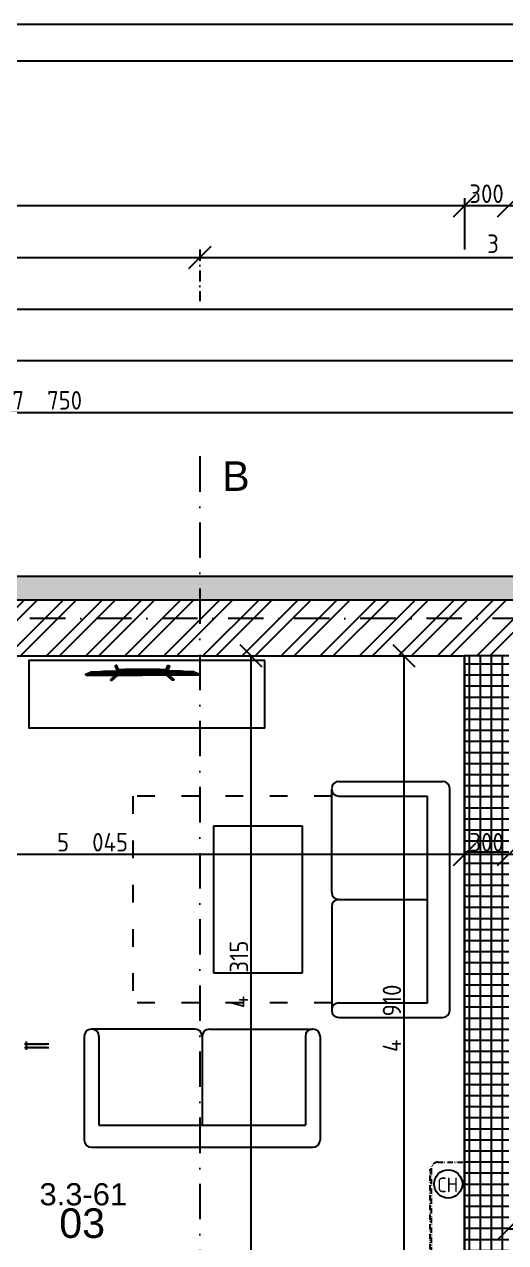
# Model space of a CAD drawing. Extents: x 4511820 to 5180432, y -1526536 to -944957.
# Drawn here: x 5099608 to 5102872, y -1114519 to -1106265 of the extents above; entities that cross this region are included whole.
import ezdxf

# ---------------------------------------------------------------- set-up
doc = ezdxf.new("R2010")
doc.units = 0
doc.header["$MEASUREMENT"] = 0
for name, pattern in [('ACAD_ISO03W100', [30, 12, -18]), ('ACAD_ISO12W100', [22, 12, -3, 0.5, -3, 0.5, -3]), ('BODKOCIARKOVANA_3', [5.6, 3, -1.3, 0, -1.3])]:
    doc.linetypes.add(name, pattern=pattern)
doc.layers.get('0').update_dxf_attribs({"linetype": 'CONTINUOUS'})
doc.layers.get('Defpoints').update_dxf_attribs({"color": 61, "linetype": 'CONTINUOUS'})
for name, color, linetype in [('KÓTY', 4, 'CONTINUOUS'), ('MÚRY', 1, 'CONTINUOUS'), ('osi', 253, 'CONTINUOUS'), ('Plochy', 41, 'CONTINUOUS'), ('POPIS', 7, 'CONTINUOUS'), ('TENKÁ', 7, 'CONTINUOUS'), ('ZARIADENIE', 47, 'CONTINUOUS'), ('ZZ-chladenie', 133, 'CONTINUOUS'), ('ŠRAFY', 82, 'CONTINUOUS')]:
    doc.layers.add(name, color=color, linetype=linetype)
doc.styles.add('ARIAL', font='arial.ttf')
doc.styles.add('styl1', font='arial.ttf')
doc.styles.add('STYLE1', font='isocp.shx')
doc.dimstyles.new('STANDARD-50', dxfattribs={"dimtxt": 125, "dimasz": 150, "dimexe": 10, "dimexo": 200, "dimgap": 20, "dimtad": 1, "dimdsep": 46, "dimlunit": 6, "dimtxsty": 'STYLE1', "dimblk1": 'OBLIQUE', "dimblk2": 'OBLIQUE', "dimsah": 1, "dimcen": 2.5, "dimse1": 1, "dimse2": 1, "dimadec": 0, "dimazin": 0, "dimtfac": 1, "dimtmove": 1, "dimatfit": 3, "dimldrblk": 'OBLIQUE', "dimfxl": 1, "dimtolj": 1, "dimtzin": 0, "dimarcsym": 0})

# ---------------------------------------------------------------- blocks, each defined once
blk = doc.blocks.new('_OBLIQUE')
at = {"color": 0, "linetype": 'ByBlock'}
blk.add_line((-0.5, -0.5), (0.5, 0.5), dxfattribs=at)
blk = doc.blocks.new('*D12456')
at = {"layer": 'Defpoints', "color": 0}
for p in [(5103637.5, -1108894.5), (5095887.5, -1110164.2), (5103637.5, -1110164.2)]:
    blk.add_point(p, dxfattribs=at)
at = {"layer": 'KÓTY', "color": 0, "lineweight": -2}
blk.add_line((5095887.5, -1108894.5), (5103637.5, -1108894.5), dxfattribs=at)
at = {"layer": 'KÓTY', "color": 0, "linetype": 'ByBlock', "lineweight": -2, "xscale": 150, "yscale": 150, "zscale": 150, "rotation": 180}
blk.add_blockref('_OBLIQUE', (5095887.5, -1108894.5), dxfattribs=at)
at = {"layer": 'KÓTY', "color": 0, "linetype": 'ByBlock', "lineweight": -2, "xscale": 150, "yscale": 150, "zscale": 150}
blk.add_blockref('_OBLIQUE', (5103637.5, -1108894.5), dxfattribs=at)
at = {"layer": 'KÓTY', "color": 0, "insert": (5099762.5, -1108812), "char_height": 125, "attachment_point": 5, "style": 'STYLE1'}
blk.add_mtext('\\A1;7ﾠ750', dxfattribs=at)
blk = doc.blocks.new('*D12458')
at = {"layer": 'Defpoints', "color": 0}
for p in [(5156282.5, -1108194.5), (5095887.5, -1110164.2), (5156282.5, -1110164.2)]:
    blk.add_point(p, dxfattribs=at)
at = {"layer": 'KÓTY', "color": 0, "lineweight": -2}
blk.add_line((5095887.5, -1108194.5), (5156282.5, -1108194.5), dxfattribs=at)
at = {"layer": 'KÓTY', "color": 0, "linetype": 'ByBlock', "lineweight": -2, "xscale": 150, "yscale": 150, "zscale": 150, "rotation": 180}
blk.add_blockref('_OBLIQUE', (5095887.5, -1108194.5), dxfattribs=at)
at = {"layer": 'KÓTY', "color": 0, "linetype": 'ByBlock', "lineweight": -2, "xscale": 150, "yscale": 150, "zscale": 150}
blk.add_blockref('_OBLIQUE', (5156282.5, -1108194.5), dxfattribs=at)
at = {"layer": 'KÓTY', "color": 0, "insert": (5126085, -1108112), "char_height": 125, "attachment_point": 5, "style": 'STYLE1'}
blk.add_mtext('\\A1;60ﾠ395', dxfattribs=at)
blk = doc.blocks.new('*D12459')
at = {"layer": 'Defpoints', "color": 0}
for p in [(5096057.5, -1107844.5), (5100797.5, -1107844.5), (5100797.5, -1107844.5)]:
    blk.add_point(p, dxfattribs=at)
at = {"layer": 'KÓTY', "color": 0, "lineweight": -2}
blk.add_line((5096057.5, -1107844.5), (5100797.5, -1107844.5), dxfattribs=at)
at = {"layer": 'KÓTY', "color": 0, "linetype": 'ByBlock', "lineweight": -2, "xscale": 150, "yscale": 150, "zscale": 150, "rotation": 180}
blk.add_blockref('_OBLIQUE', (5096057.5, -1107844.5), dxfattribs=at)
at = {"layer": 'KÓTY', "color": 0, "linetype": 'ByBlock', "lineweight": -2, "xscale": 150, "yscale": 150, "zscale": 150}
blk.add_blockref('_OBLIQUE', (5100797.5, -1107844.5), dxfattribs=at)
at = {"layer": 'KÓTY', "color": 0, "insert": (5098427.5, -1107762), "char_height": 125, "attachment_point": 5, "style": 'STYLE1'}
blk.add_mtext('\\A1;4ﾠ740', dxfattribs=at)
blk = doc.blocks.new('*D12460')
at = {"layer": 'Defpoints', "color": 0}
for p in [(5104747.5, -1107844.5), (5100797.5, -1110004.2), (5104747.5, -1110004.2)]:
    blk.add_point(p, dxfattribs=at)
at = {"layer": 'KÓTY', "color": 0, "lineweight": -2}
blk.add_line((5100797.5, -1107844.5), (5104747.5, -1107844.5), dxfattribs=at)
at = {"layer": 'KÓTY', "color": 0, "linetype": 'ByBlock', "lineweight": -2, "xscale": 150, "yscale": 150, "zscale": 150, "rotation": 180}
blk.add_blockref('_OBLIQUE', (5100797.5, -1107844.5), dxfattribs=at)
at = {"layer": 'KÓTY', "color": 0, "linetype": 'ByBlock', "lineweight": -2, "xscale": 150, "yscale": 150, "zscale": 150}
blk.add_blockref('_OBLIQUE', (5104747.5, -1107844.5), dxfattribs=at)
at = {"layer": 'KÓTY', "color": 0, "insert": (5102985, -1107751), "char_height": 125, "attachment_point": 5, "style": 'STYLE1'}
blk.add_mtext('\\A1;3ﾠ950', dxfattribs=at)
blk = doc.blocks.new('*D12509')
at = {"layer": 'Defpoints', "color": 0}
for p in [(5095887.5, -1108544.5), (5122762.5, -1110004.2), (5095887.5, -1110164.2)]:
    blk.add_point(p, dxfattribs=at)
at = {"layer": 'KÓTY', "color": 0, "lineweight": -2}
blk.add_line((5122762.5, -1108544.5), (5095887.5, -1108544.5), dxfattribs=at)
at = {"layer": 'KÓTY', "color": 0, "linetype": 'ByBlock', "lineweight": -2, "xscale": 150, "yscale": 150, "zscale": 150, "rotation": 180}
blk.add_blockref('_OBLIQUE', (5095887.5, -1108544.5), dxfattribs=at)
at = {"layer": 'KÓTY', "color": 0, "linetype": 'ByBlock', "lineweight": -2, "xscale": 150, "yscale": 150, "zscale": 150}
blk.add_blockref('_OBLIQUE', (5122762.5, -1108544.5), dxfattribs=at)
at = {"layer": 'KÓTY', "color": 0, "insert": (5109325, -1108462), "char_height": 125, "attachment_point": 5, "style": 'STYLE1'}
blk.add_mtext('\\A1;26ﾠ875', dxfattribs=at)
blk = doc.blocks.new('*D12622')
at = {"layer": 'Defpoints', "color": 0}
for p in [(5102892.5, -1107494.5), (5102892.5, -1110544.2), (5109232.5, -1110544.2)]:
    blk.add_point(p, dxfattribs=at)
at = {"layer": 'KÓTY', "color": 0, "lineweight": -2}
blk.add_line((5109232.5, -1107494.5), (5102892.5, -1107494.5), dxfattribs=at)
at = {"layer": 'KÓTY', "color": 0, "linetype": 'ByBlock', "lineweight": -2, "xscale": 150, "yscale": 150, "zscale": 150, "rotation": 180}
blk.add_blockref('_OBLIQUE', (5102892.5, -1107494.5), dxfattribs=at)
at = {"layer": 'KÓTY', "color": 0, "linetype": 'ByBlock', "lineweight": -2, "xscale": 150, "yscale": 150, "zscale": 150}
blk.add_blockref('_OBLIQUE', (5109232.5, -1107494.5), dxfattribs=at)
at = {"layer": 'KÓTY', "color": 0, "insert": (5106062.5, -1107412), "char_height": 125, "attachment_point": 5, "style": 'STYLE1'}
blk.add_mtext('\\A1;6ﾠ340', dxfattribs=at)
blk = doc.blocks.new('*D12623')
at = {"layer": 'Defpoints', "color": 0}
for p in [(5102592.5, -1107494.5), (5102592.5, -1110544.2), (5102892.5, -1110544.2)]:
    blk.add_point(p, dxfattribs=at)
at = {"layer": 'KÓTY', "color": 0, "lineweight": -2}
blk.add_line((5102892.5, -1107494.5), (5102592.5, -1107494.5), dxfattribs=at)
at = {"layer": 'KÓTY', "color": 0, "linetype": 'ByBlock', "lineweight": -2, "xscale": 150, "yscale": 150, "zscale": 150, "rotation": 180}
blk.add_blockref('_OBLIQUE', (5102592.5, -1107494.5), dxfattribs=at)
at = {"layer": 'KÓTY', "color": 0, "linetype": 'ByBlock', "lineweight": -2, "xscale": 150, "yscale": 150, "zscale": 150}
blk.add_blockref('_OBLIQUE', (5102892.5, -1107494.5), dxfattribs=at)
at = {"layer": 'KÓTY', "color": 0, "insert": (5102742.5, -1107412), "char_height": 125, "attachment_point": 5, "style": 'STYLE1'}
blk.add_mtext('\\A1;300', dxfattribs=at)
blk = doc.blocks.new('*D12624')
at = {"layer": 'Defpoints', "color": 0}
for p in [(5095887.5, -1107494.5), (5095887.5, -1110164.2), (5102592.5, -1110544.2)]:
    blk.add_point(p, dxfattribs=at)
at = {"layer": 'KÓTY', "color": 0, "lineweight": -2}
blk.add_line((5102592.5, -1107494.5), (5095887.5, -1107494.5), dxfattribs=at)
at = {"layer": 'KÓTY', "color": 0, "linetype": 'ByBlock', "lineweight": -2, "xscale": 150, "yscale": 150, "zscale": 150, "rotation": 180}
blk.add_blockref('_OBLIQUE', (5095887.5, -1107494.5), dxfattribs=at)
at = {"layer": 'KÓTY', "color": 0, "linetype": 'ByBlock', "lineweight": -2, "xscale": 150, "yscale": 150, "zscale": 150}
blk.add_blockref('_OBLIQUE', (5102592.5, -1107494.5), dxfattribs=at)
at = {"layer": 'KÓTY', "color": 0, "insert": (5099240, -1107412), "char_height": 125, "attachment_point": 5, "style": 'STYLE1'}
blk.add_mtext('\\A1;6ﾠ705', dxfattribs=at)
blk = doc.blocks.new('Tv06_top_cad-block.com')
at = {"color": 0}
for points in [[(-161.1, -3.4), (-173.3, 26.2, 0.359324), (-175.3, 27.3, 0.097501), (-182.8, 24.2, 0.350578), (-183.5, 22.1), (-171.1, -10.4)], [(161.1, -3.4), (173.3, 26.2, -0.359324), (175.3, 27.3, -0.097501), (182.8, 24.2, -0.350578), (183.5, 22.1), (171.1, -10.4)], [(-381.9, -38.8, -0.13121), (-383.2, -32.7, -0.169032), (-383, -32.3), (-381.8, -31.1, -0.205713), (-381.3, -30.9), (-378.5, -30.9, 0.118206), (-376.2, -30.4), (-351.4, -18.4, -0.105648), (-345.8, -17), (0, -17)], [(-339.3, -21.2), (-339.3, -21.2, 0.099639), (-344.3, -22.2), (-349.2, -24.6, 0.215889), (-350.7, -26.3, 0.476075), (-349.4, -28, 0.244765)], [(-295.5, -17), (-282, -15, -0.02037), (-255.8, -12, -0.012056), (-227.2, -10.7), (-169.3, -10.7)], [(-182.5, -38.8), (-214.4, -69.1, 0.250582), (-215, -71, 0.266718), (-214.3, -71.9, 0.084688)], [(-214.3, -71.9), (-207.3, -73.1, 0.211205), (-203.3, -72.1), (-165.2, -38.8)], [(-181.8, -17), (-178.5, -14, -0.213415), (-177.3, -13.6), (0, -13.6)], [(-172.1, -13.6, -0.072098), (-159.2, -3, -0.121861), (-158.4, -2.8)], [(-170.1, -10.6, -0.053076), (-160.2, -2.9), (-158.4, -2.8)], [(-147.6, -13.6), (-147.6, -7.5, -0.414214), (-147.4, -7.3), (-146.5, -7.3, -0.414214), (-146.3, -7.5), (-146.3, -13.6)], [(-146.8, -28, 0.414214), (-145, -26.2), (-145, -23, 0.414214), (-146.8, -21.2)], [(-143.9, -13.6), (-143.9, -7.5, -0.414214), (-143.7, -7.3), (-142.7, -7.3, -0.414214), (-142.6, -7.5), (-142.6, -13.6)], [(-140.2, -13.6), (-140.2, -7.5, -0.414214), (-140, -7.3), (-139, -7.3, -0.414214), (-138.8, -7.5), (-138.8, -13.6)], [(-136.4, -13.6), (-136.4, -7.5, -0.414214), (-136.3, -7.3), (-135.3, -7.3, -0.414214), (-135.1, -7.5), (-135.1, -13.6)], [(-132.7, -13.6), (-132.7, -7.5, -0.414214), (-132.5, -7.3), (-131.6, -7.3, -0.414214), (-131.4, -7.5), (-131.4, -13.6)], [(-128.8, -28, -0.414214), (-130.6, -26.2), (-130.6, -23, -0.414214), (-128.8, -21.2)], [(-129, -13.6), (-129, -7.5, -0.414214), (-128.8, -7.3), (-127.9, -7.3, -0.414214), (-127.7, -7.5), (-127.7, -13.6)], [(-125.3, -13.6), (-125.3, -7.5, -0.414214), (-125.1, -7.3), (-124.1, -7.3, -0.414214), (-124, -7.5), (-124, -13.6)], [(-121.6, -13.6), (-121.6, -7.5, -0.414214), (-121.4, -7.3), (-120.4, -7.3, -0.414214), (-120.2, -7.5), (-120.2, -13.6)], [(-117.8, -13.6), (-117.8, -7.5, -0.414214), (-117.7, -7.3), (-116.7, -7.3, -0.414214), (-116.5, -7.5), (-116.5, -13.6)], [(-114.1, -13.6), (-114.1, -7.5, -0.414214), (-113.9, -7.3), (-113, -7.3, -0.414214), (-112.8, -7.5), (-112.8, -13.6)], [(-110.4, -13.6), (-110.4, -7.5, -0.414214), (-110.2, -7.3), (-109.3, -7.3, -0.414214), (-109.1, -7.5), (-109.1, -13.6)], [(-106.7, -13.6), (-106.7, -7.5, -0.414214), (-106.5, -7.3), (-105.5, -7.3, -0.414214), (-105.4, -7.5), (-105.4, -13.6)], [(-103, -13.6), (-103, -7.5, -0.414214), (-102.8, -7.3), (-101.8, -7.3, -0.414214), (-101.6, -7.5), (-101.6, -13.6)], [(-99.2, -13.6), (-99.2, -7.5, -0.414214), (-99.1, -7.3), (-98.1, -7.3, -0.414214), (-97.9, -7.5), (-97.9, -13.6)], [(-95.5, -13.6), (-95.5, -7.5, -0.414214), (-95.3, -7.3), (-94.4, -7.3, -0.414214), (-94.2, -7.5), (-94.2, -13.6)], [(-91.8, -13.6), (-91.8, -7.5, -0.414214), (-91.6, -7.3), (-90.7, -7.3, -0.414214), (-90.5, -7.5), (-90.5, -13.6)], [(-88.1, -13.6), (-88.1, -7.5, -0.414214), (-87.9, -7.3), (-86.9, -7.3, -0.414214), (-86.8, -7.5), (-86.8, -13.6)], [(-84.4, -13.6), (-84.4, -7.5, -0.414214), (-84.2, -7.3), (-83.2, -7.3, -0.414214), (-83, -7.5), (-83, -13.6)], [(-80.6, -13.6), (-80.6, -7.5, -0.414214), (-80.5, -7.3), (-79.5, -7.3, -0.414214), (-79.3, -7.5), (-79.3, -13.6)], [(-76.9, -13.6), (-76.9, -7.5, -0.414214), (-76.7, -7.3), (-75.8, -7.3, -0.414214), (-75.6, -7.5), (-75.6, -13.6)], [(-73.2, -13.6), (-73.2, -7.5, -0.414214), (-73, -7.3), (-72.1, -7.3, -0.414214), (-71.9, -7.5), (-71.9, -13.6)], [(-69.5, -13.6), (-69.5, -7.5, -0.414214), (-69.3, -7.3), (-68.3, -7.3, -0.414214), (-68.2, -7.5), (-68.2, -13.6)], [(-65.8, -13.6), (-65.8, -7.5, -0.414214), (-65.6, -7.3), (-64.6, -7.3, -0.414214), (-64.4, -7.5), (-64.4, -13.6)], [(-62, -13.6), (-62, -7.5, -0.414214), (-61.9, -7.3), (-60.9, -7.3, -0.414214), (-60.7, -7.5), (-60.7, -13.6)], [(-58.3, -13.6), (-58.3, -7.5, -0.414214), (-58.1, -7.3), (-57.2, -7.3, -0.414214), (-57, -7.5), (-57, -13.6)], [(-54.6, -13.6), (-54.6, -7.5, -0.414214), (-54.4, -7.3), (-53.5, -7.3, -0.414214), (-53.3, -7.5), (-53.3, -13.6)], [(-50.9, -13.6), (-50.9, -7.5, -0.414214), (-50.7, -7.3), (-49.7, -7.3, -0.414214), (-49.6, -7.5), (-49.6, -13.6)], [(-47.2, -13.6), (-47.2, -7.5, -0.414214), (-47, -7.3), (-46, -7.3, -0.414214), (-45.8, -7.5), (-45.8, -13.6)], [(-43.4, -13.6), (-43.4, -7.5, -0.414214), (-43.3, -7.3), (-42.3, -7.3, -0.414214), (-42.1, -7.5), (-42.1, -13.6)], [(-39.7, -13.6), (-39.7, -7.5, -0.414214), (-39.5, -7.3), (-38.6, -7.3, -0.414214), (-38.4, -7.5), (-38.4, -13.6)], [(-36, -13.6), (-36, -7.5, -0.414214), (-35.8, -7.3), (-34.9, -7.3, -0.414214), (-34.7, -7.5), (-34.7, -13.6)], [(-32.3, -13.6), (-32.3, -7.5, -0.414214), (-32.1, -7.3), (-31.1, -7.3, -0.414214), (-31, -7.5), (-31, -13.6)], [(-28.6, -13.6), (-28.6, -7.5, -0.414214), (-28.4, -7.3), (-27.4, -7.3, -0.414214), (-27.2, -7.5), (-27.2, -13.6)], [(-24.8, -13.6), (-24.8, -7.5, -0.414214), (-24.7, -7.3), (-23.7, -7.3, -0.414214), (-23.5, -7.5), (-23.5, -13.6)], [(-21.1, -13.6), (-21.1, -7.5, -0.414214), (-20.9, -7.3), (-20, -7.3, -0.414214), (-19.8, -7.5), (-19.8, -13.6)], [(-17.4, -13.6), (-17.4, -7.5, -0.414214), (-17.2, -7.3), (-16.3, -7.3, -0.414214), (-16.1, -7.5), (-16.1, -13.6)], [(-13.7, -13.6), (-13.7, -7.5, -0.414214), (-13.5, -7.3), (-12.5, -7.3, -0.414214), (-12.4, -7.5), (-12.4, -13.6)], [(-10, -13.6), (-10, -7.5, -0.414214), (-9.8, -7.3), (-8.8, -7.3, -0.414214), (-8.6, -7.5), (-8.6, -13.6)], [(-10, -28, 0.414214), (-8.2, -26.2), (-8.2, -23, 0.414214), (-10, -21.2)], [(-6.2, -13.6), (-6.2, -7.5, -0.414214), (-6.1, -7.3), (-5.1, -7.3, -0.414214), (-4.9, -7.5), (-4.9, -13.6)], [(-2.5, -13.6), (-2.5, -7.5, -0.414214), (-2.3, -7.3), (-1.4, -7.3, -0.414214), (-1.2, -7.5), (-1.2, -13.6)], [(181.8, -17), (178.5, -14, 0.213415), (177.3, -13.6), (0, -13.6)], [(381.9, -38.8, 0.13121), (383.2, -32.7, 0.169032), (383, -32.3), (381.8, -31.1, 0.205713), (381.3, -30.9), (378.5, -30.9, -0.118206), (376.2, -30.4), (351.4, -18.4, 0.105648), (345.8, -17), (0, -17)], [(2.5, -13.6), (2.5, -7.5, 0.414214), (2.3, -7.3), (1.4, -7.3, 0.414214), (1.2, -7.5), (1.2, -13.6)], [(6.2, -13.6), (6.2, -7.5, 0.414214), (6.1, -7.3), (5.1, -7.3, 0.414214), (4.9, -7.5), (4.9, -13.6)], [(10, -28, -0.414214), (8.2, -26.2), (8.2, -23, -0.414214), (10, -21.2)], [(10, -13.6), (10, -7.5, 0.414214), (9.8, -7.3), (8.8, -7.3, 0.414214), (8.6, -7.5), (8.6, -13.6)], [(13.7, -13.6), (13.7, -7.5, 0.414214), (13.5, -7.3), (12.5, -7.3, 0.414214), (12.4, -7.5), (12.4, -13.6)], [(17.4, -13.6), (17.4, -7.5, 0.414214), (17.2, -7.3), (16.3, -7.3, 0.414214), (16.1, -7.5), (16.1, -13.6)], [(21.1, -13.6), (21.1, -7.5, 0.414214), (20.9, -7.3), (20, -7.3, 0.414214), (19.8, -7.5), (19.8, -13.6)], [(24.8, -13.6), (24.8, -7.5, 0.414214), (24.7, -7.3), (23.7, -7.3, 0.414214), (23.5, -7.5), (23.5, -13.6)], [(28.6, -13.6), (28.6, -7.5, 0.414214), (28.4, -7.3), (27.4, -7.3, 0.414214), (27.2, -7.5), (27.2, -13.6)], [(32.3, -13.6), (32.3, -7.5, 0.414214), (32.1, -7.3), (31.1, -7.3, 0.414214), (31, -7.5), (31, -13.6)], [(36, -13.6), (36, -7.5, 0.414214), (35.8, -7.3), (34.9, -7.3, 0.414214), (34.7, -7.5), (34.7, -13.6)], [(39.7, -13.6), (39.7, -7.5, 0.414214), (39.5, -7.3), (38.6, -7.3, 0.414214), (38.4, -7.5), (38.4, -13.6)], [(43.4, -13.6), (43.4, -7.5, 0.414214), (43.3, -7.3), (42.3, -7.3, 0.414214), (42.1, -7.5), (42.1, -13.6)], [(47.2, -13.6), (47.2, -7.5, 0.414214), (47, -7.3), (46, -7.3, 0.414214), (45.8, -7.5), (45.8, -13.6)], [(50.9, -13.6), (50.9, -7.5, 0.414214), (50.7, -7.3), (49.7, -7.3, 0.414214), (49.6, -7.5), (49.6, -13.6)], [(54.6, -13.6), (54.6, -7.5, 0.414214), (54.4, -7.3), (53.5, -7.3, 0.414214), (53.3, -7.5), (53.3, -13.6)], [(58.3, -13.6), (58.3, -7.5, 0.414214), (58.1, -7.3), (57.2, -7.3, 0.414214), (57, -7.5), (57, -13.6)], [(62, -13.6), (62, -7.5, 0.414214), (61.9, -7.3), (60.9, -7.3, 0.414214), (60.7, -7.5), (60.7, -13.6)], [(65.8, -13.6), (65.8, -7.5, 0.414214), (65.6, -7.3), (64.6, -7.3, 0.414214), (64.4, -7.5), (64.4, -13.6)], [(69.5, -13.6), (69.5, -7.5, 0.414214), (69.3, -7.3), (68.3, -7.3, 0.414214), (68.2, -7.5), (68.2, -13.6)], [(73.2, -13.6), (73.2, -7.5, 0.414214), (73, -7.3), (72.1, -7.3, 0.414214), (71.9, -7.5), (71.9, -13.6)], [(76.9, -13.6), (76.9, -7.5, 0.414214), (76.7, -7.3), (75.8, -7.3, 0.414214), (75.6, -7.5), (75.6, -13.6)], [(80.6, -13.6), (80.6, -7.5, 0.414214), (80.5, -7.3), (79.5, -7.3, 0.414214), (79.3, -7.5), (79.3, -13.6)], [(84.4, -13.6), (84.4, -7.5, 0.414214), (84.2, -7.3), (83.2, -7.3, 0.414214), (83, -7.5), (83, -13.6)], [(88.1, -13.6), (88.1, -7.5, 0.414214), (87.9, -7.3), (86.9, -7.3, 0.414214), (86.8, -7.5), (86.8, -13.6)], [(91.8, -13.6), (91.8, -7.5, 0.414214), (91.6, -7.3), (90.7, -7.3, 0.414214), (90.5, -7.5), (90.5, -13.6)], [(95.5, -13.6), (95.5, -7.5, 0.414214), (95.3, -7.3), (94.4, -7.3, 0.414214), (94.2, -7.5), (94.2, -13.6)], [(99.2, -13.6), (99.2, -7.5, 0.414214), (99.1, -7.3), (98.1, -7.3, 0.414214), (97.9, -7.5), (97.9, -13.6)], [(103, -13.6), (103, -7.5, 0.414214), (102.8, -7.3), (101.8, -7.3, 0.414214), (101.6, -7.5), (101.6, -13.6)], [(106.7, -13.6), (106.7, -7.5, 0.414214), (106.5, -7.3), (105.5, -7.3, 0.414214), (105.4, -7.5), (105.4, -13.6)], [(110.4, -13.6), (110.4, -7.5, 0.414214), (110.2, -7.3), (109.3, -7.3, 0.414214), (109.1, -7.5), (109.1, -13.6)], [(114.1, -13.6), (114.1, -7.5, 0.414214), (113.9, -7.3), (113, -7.3, 0.414214), (112.8, -7.5), (112.8, -13.6)], [(117.8, -13.6), (117.8, -7.5, 0.414214), (117.7, -7.3), (116.7, -7.3, 0.414214), (116.5, -7.5), (116.5, -13.6)], [(121.6, -13.6), (121.6, -7.5, 0.414214), (121.4, -7.3), (120.4, -7.3, 0.414214), (120.2, -7.5), (120.2, -13.6)], [(125.3, -13.6), (125.3, -7.5, 0.414214), (125.1, -7.3), (124.1, -7.3, 0.414214), (124, -7.5), (124, -13.6)], [(129, -13.6), (129, -7.5, 0.414214), (128.8, -7.3), (127.9, -7.3, 0.414214), (127.7, -7.5), (127.7, -13.6)], [(128.8, -28, 0.414214), (130.6, -26.2), (130.6, -23, 0.414214), (128.8, -21.2)], [(132.7, -13.6), (132.7, -7.5, 0.414214), (132.5, -7.3), (131.6, -7.3, 0.414214), (131.4, -7.5), (131.4, -13.6)], [(136.4, -13.6), (136.4, -7.5, 0.414214), (136.3, -7.3), (135.3, -7.3, 0.414214), (135.1, -7.5), (135.1, -13.6)], [(140.2, -13.6), (140.2, -7.5, 0.414214), (140, -7.3), (139, -7.3, 0.414214), (138.8, -7.5), (138.8, -13.6)], [(143.9, -13.6), (143.9, -7.5, 0.414214), (143.7, -7.3), (142.7, -7.3, 0.414214), (142.6, -7.5), (142.6, -13.6)], [(146.8, -28, -0.414214), (145, -26.2), (145, -23, -0.414214), (146.8, -21.2)], [(147.6, -13.6), (147.6, -7.5, 0.414214), (147.4, -7.3), (146.5, -7.3, 0.414214), (146.3, -7.5), (146.3, -13.6)], [(172.1, -13.6, 0.072098), (159.2, -3, 0.121861), (158.4, -2.8)], [(170.1, -10.6, 0.053076), (160.2, -2.9), (158.4, -2.8)], [(214.3, -71.9), (207.3, -73.1, -0.211205), (203.3, -72.1), (165.2, -38.8)], [(295.5, -17), (282, -15, 0.02037), (255.8, -12, 0.012056), (227.2, -10.7), (169.3, -10.7)], [(182.5, -38.8), (214.4, -69.1, -0.250582), (215, -71, -0.266718), (214.3, -71.9, -0.084688)], [(339.3, -21.2), (339.3, -21.2, -0.099639), (344.3, -22.2), (349.2, -24.6, -0.215889), (350.7, -26.3, -0.476075), (349.4, -28, -0.244765)]]:
    blk.add_lwpolyline(points, format="xyb", dxfattribs=at)
for points in [[(-381.9, -38.8), (0, -38.8)], [(-378.5, -30.9), (0, -30.9)], [(-349.4, -28), (-146.8, -28)], [(-339.3, -21.2), (-146.8, -21.2)], [(-158.6, -6.5), (0, -6.5)], [(-128.8, -21.2), (-10, -21.2)], [(-128.8, -28), (-10, -28)], [(158.6, -6.5), (0, -6.5)], [(378.5, -30.9), (0, -30.9)], [(381.9, -38.8), (0, -38.8)], [(128.8, -21.2), (10, -21.2)], [(128.8, -28), (10, -28)], [(339.3, -21.2), (146.8, -21.2)], [(349.4, -28), (146.8, -28)]]:
    blk.add_lwpolyline(points, dxfattribs=at)
for centre, radius, start, end in [((0, -4564), 4564, 90, 91.98925), ((0, -4564), 4564, 88.01075, 90), ((-170.5, -10.1), 0.6, 200.97838, 314.02949), ((170.5, -10.1), 0.6, 225.97051, 339.02162)]:
    blk.add_arc(centre, radius, start, end, dxfattribs=at)
blk = doc.blocks.new('TV')
at = {"layer": 'ZARIADENIE', "color": 8}
blk.add_blockref('Tv06_top_cad-block.com', (4448198.7, -1316337.8), dxfattribs=at)
blk = doc.blocks.new('konf stol')
at = {"layer": 'ZARIADENIE', "color": 45, "ltscale": 0.25}
for p, q in [((4451679, -1342280.2), (4451679, -1341280.2)), ((4451679, -1341280.2), (4452279, -1341280.2)), ((4452279, -1341280.2), (4452279, -1342280.2)), ((4452279, -1342280.2), (4451679, -1342280.2))]:
    blk.add_line(p, q, dxfattribs=at)
blk = doc.blocks.new('*D17518')
at = {"layer": 'Defpoints', "color": 0}
for p in [(5102892.5, -1111889), (5102892.5, -1111969.7), (5103992.5, -1111969.7)]:
    blk.add_point(p, dxfattribs=at)
at = {"layer": 'KÓTY', "color": 0, "lineweight": -2}
blk.add_line((5103992.5, -1111889), (5102892.5, -1111889), dxfattribs=at)
at = {"layer": 'KÓTY', "color": 0, "linetype": 'ByBlock', "lineweight": -2, "xscale": 150, "yscale": 150, "zscale": 150, "rotation": 180}
blk.add_blockref('_OBLIQUE', (5102892.5, -1111889), dxfattribs=at)
at = {"layer": 'KÓTY', "color": 0, "linetype": 'ByBlock', "lineweight": -2, "xscale": 150, "yscale": 150, "zscale": 150}
blk.add_blockref('_OBLIQUE', (5103992.5, -1111889), dxfattribs=at)
at = {"layer": 'KÓTY', "color": 0, "insert": (5103442.5, -1111806.5), "char_height": 125, "attachment_point": 5, "style": 'STYLE1'}
blk.add_mtext('\\A1;1ﾠ100', dxfattribs=at)
blk = doc.blocks.new('*D17519')
at = {"layer": 'Defpoints', "color": 0}
for p in [(5102592.5, -1111889), (5102592.5, -1111969.7), (5102892.5, -1111969.7)]:
    blk.add_point(p, dxfattribs=at)
at = {"layer": 'KÓTY', "color": 0, "lineweight": -2}
blk.add_line((5102892.5, -1111889), (5102592.5, -1111889), dxfattribs=at)
at = {"layer": 'KÓTY', "color": 0, "linetype": 'ByBlock', "lineweight": -2, "xscale": 150, "yscale": 150, "zscale": 150, "rotation": 180}
blk.add_blockref('_OBLIQUE', (5102592.5, -1111889), dxfattribs=at)
at = {"layer": 'KÓTY', "color": 0, "linetype": 'ByBlock', "lineweight": -2, "xscale": 150, "yscale": 150, "zscale": 150}
blk.add_blockref('_OBLIQUE', (5102892.5, -1111889), dxfattribs=at)
at = {"layer": 'KÓTY', "color": 0, "insert": (5102742.5, -1111806.5), "char_height": 125, "attachment_point": 5, "style": 'STYLE1'}
blk.add_mtext('\\A1;300', dxfattribs=at)
blk = doc.blocks.new('*D17520')
at = {"layer": 'Defpoints', "color": 0}
for p in [(5097547.5, -1111889), (5097547.5, -1111969.7), (5102592.5, -1111969.7)]:
    blk.add_point(p, dxfattribs=at)
at = {"layer": 'KÓTY', "color": 0, "lineweight": -2}
blk.add_line((5102592.5, -1111889), (5097547.5, -1111889), dxfattribs=at)
at = {"layer": 'KÓTY', "color": 0, "linetype": 'ByBlock', "lineweight": -2, "xscale": 150, "yscale": 150, "zscale": 150, "rotation": 180}
blk.add_blockref('_OBLIQUE', (5097547.5, -1111889), dxfattribs=at)
at = {"layer": 'KÓTY', "color": 0, "linetype": 'ByBlock', "lineweight": -2, "xscale": 150, "yscale": 150, "zscale": 150}
blk.add_blockref('_OBLIQUE', (5102592.5, -1111889), dxfattribs=at)
at = {"layer": 'KÓTY', "color": 0, "insert": (5100070, -1111806.5), "char_height": 125, "attachment_point": 5, "style": 'STYLE1'}
blk.add_mtext('\\A1;5ﾠ045', dxfattribs=at)
blk = doc.blocks.new('*D17642')
at = {"layer": 'Defpoints', "color": 0}
for p in [(5101145.5, -1110544.2), (5101392.5, -1110544.2), (5101392.5, -1114859.2)]:
    blk.add_point(p, dxfattribs=at)
at = {"layer": 'KÓTY', "color": 0, "lineweight": -2}
blk.add_line((5101145.5, -1114859.2), (5101145.5, -1110544.2), dxfattribs=at)
at = {"layer": 'KÓTY', "color": 0, "linetype": 'ByBlock', "lineweight": -2, "xscale": 150, "yscale": 150, "zscale": 150}
for p, rotation in [((5101145.5, -1110544.2), 90), ((5101145.5, -1114859.2), 270)]:
    blk.add_blockref('_OBLIQUE', p, dxfattribs=dict(at, rotation=rotation))
at = {"layer": 'KÓTY', "color": 0, "insert": (5101063, -1112701.7), "char_height": 125, "attachment_point": 5, "rotation": 90, "style": 'STYLE1'}
blk.add_mtext('\\A1;4ﾠ315', dxfattribs=at)
blk = doc.blocks.new('*D17682')
at = {"layer": 'Defpoints', "color": 0}
for p in [(5102183, -1110544.2), (5102592.5, -1110544.2), (5102592.5, -1115454.2)]:
    blk.add_point(p, dxfattribs=at)
at = {"layer": 'KÓTY', "color": 0, "lineweight": -2}
blk.add_line((5102183, -1115454.2), (5102183, -1110544.2), dxfattribs=at)
at = {"layer": 'KÓTY', "color": 0, "linetype": 'ByBlock', "lineweight": -2, "xscale": 150, "yscale": 150, "zscale": 150}
for p, rotation in [((5102183, -1110544.2), 90), ((5102183, -1115454.2), 270)]:
    blk.add_blockref('_OBLIQUE', p, dxfattribs=dict(at, rotation=rotation))
at = {"layer": 'KÓTY', "color": 0, "insert": (5102100.5, -1112999.2), "char_height": 125, "attachment_point": 5, "rotation": 90, "style": 'STYLE1'}
blk.add_mtext('\\A1;4ﾠ910', dxfattribs=at)
blk = doc.blocks.new('*D17715')
at = {"layer": 'Defpoints', "color": 0}
for p in [(5109232.5, -1114425), (5102892.5, -1115087.7), (5109232.5, -1115087.7)]:
    blk.add_point(p, dxfattribs=at)
at = {"layer": 'KÓTY', "color": 0, "lineweight": -2}
blk.add_line((5102892.5, -1114425), (5109232.5, -1114425), dxfattribs=at)
at = {"layer": 'KÓTY', "color": 0, "linetype": 'ByBlock', "lineweight": -2, "xscale": 150, "yscale": 150, "zscale": 150, "rotation": 180}
blk.add_blockref('_OBLIQUE', (5102892.5, -1114425), dxfattribs=at)
at = {"layer": 'KÓTY', "color": 0, "linetype": 'ByBlock', "lineweight": -2, "xscale": 150, "yscale": 150, "zscale": 150}
blk.add_blockref('_OBLIQUE', (5109232.5, -1114425), dxfattribs=at)
at = {"layer": 'KÓTY', "color": 0, "insert": (5106062.5, -1114342.5), "char_height": 125, "attachment_point": 5, "style": 'STYLE1'}
blk.add_mtext('\\A1;6ﾠ340', dxfattribs=at)
blk = doc.blocks.new('chlad2')
at = {"layer": 'ZZ-chladenie', "linetype": 'ACAD_ISO12W100', "ltscale": 3}
for p, q in [((5102412.5, -1105747.3), (5102592.5, -1105747.3)), ((5102412.5, -1106448.4), (5102592.5, -1106448.4))]:
    blk.add_line(p, q, dxfattribs=at)
blk.add_lwpolyline([(5102367.5, -1106402), (5102360.8, -1106402), (5102360.8, -1105794.8), (5102367.5, -1105794.8)], close=True, dxfattribs=at)
for centre, start, end in [((5102412.5, -1105792.3), 90, 180), ((5102412.5, -1106403.4), 180, 270)]:
    blk.add_arc(centre, 45, start, end, dxfattribs=at)

msp = doc.modelspace()

# ---------------------------------------------------------------- hatches: boundary and pattern name
at = {"layer": 'TENKÁ'}
h = msp.add_hatch(color=256, dxfattribs=at)
h.dxf.hatch_style = 1
h.paths.add_polyline_path([(5099761.258, -1113197.468), (5099620.133, -1113197.468), (5099620.133, -1113171.593), (5099761.258, -1113171.593)])
at = {"layer": 'ŠRAFY'}
h = msp.add_hatch(dxfattribs=at)
h.set_pattern_fill('HEX', color=256, scale=200)
h.paths.add_polyline_path([(5103523.5, -1110004.191), (5095772.5, -1110004.191), (5095772.5, -1110374.191), (5095772.5, -1110424.191), (5095772.5, -1110624.191), (5097172.5, -1110624.191), (5097172.5, -1111854.191), (5097372.5, -1111854.191), (5097372.5, -1110544.191), (5097387.5, -1110544.191), (5097387.5, -1110464.191), (5095887.5, -1110464.191), (5095887.5, -1110164.191), (5097387.5, -1110164.191), (5103637.5, -1110164.191), (5103637.5, -1110004.191)])
h.paths.add_polyline_path([(5096978.701, -1111614.5), (5097266.299, -1111614.5), (5097266.299, -1111864.5), (5096978.701, -1111864.5)], flags=9)
h = msp.add_hatch(dxfattribs=at)
h.set_pattern_fill('ANSI32', color=256, scale=500)
h.set_pattern_definition([(45, (584112, 91563.12), (-132.5825215, 132.5825215), []), (45, (584200.39, 91563.12), (-132.5825215, 132.5825215), [])])
h.paths.add_polyline_path([(5097387.5, -1110164.191), (5097387.5, -1110464.191), (5097387.5, -1110544.191), (5097547.5, -1110544.191), (5102592.5, -1110544.191), (5102892.5, -1110544.191), (5103012.5, -1110544.191), (5103012.5, -1110164.191)])
at = {"layer": 'ŠRAFY', "ltscale": 0.25}
h = msp.add_hatch(dxfattribs=at)
h.set_pattern_fill('ANSI37', color=256, scale=600, angle=45)
h.set_pattern_definition([(90, (-3307273.674, 668852.734), (-75, 1e-14), []), (180, (-3307273.674, 668852.734), (-1e-14, -75), [])])
h.paths.add_polyline_path([(5102892.5, -1113604.191), (5102892.5, -1113324.191), (5102892.5, -1113044.191), (5102892.5, -1112764.191), (5102892.5, -1112484.191), (5102892.5, -1112204.191), (5102892.5, -1111924.191), (5102892.5, -1111644.191), (5102892.5, -1110544.191), (5102592.5, -1110544.191), (5102592.5, -1115454.191), (5102892.5, -1115454.191), (5103092.5, -1115454.191), (5103092.5, -1115269.191), (5103092.5, -1115154.191), (5102892.5, -1115154.191)])

# ---------------------------------------------------------------- linework, layer by layer
at = {"layer": 'KÓTY', "ltscale": 25}
msp.add_line((5102592.5, -1107441.097), (5102592.5, -1107791.097), dxfattribs=at)
at = {"layer": 'KÓTY', "linetype": 'BODKOCIARKOVANA_3', "ltscale": 25}
msp.add_line((5100797.5, -1107791.097), (5100797.5, -1108141.097), dxfattribs=at)
at = {"layer": 'MÚRY'}
for p, q in [((5095772.5, -1110004.191), (5103637.5, -1110004.191)), ((5097547.5, -1110544.191), (5102592.5, -1110544.191)), ((5102592.5, -1115454.191), (5102592.5, -1110544.191))]:
    msp.add_line(p, q, dxfattribs=at)
at = {"layer": 'osi', "linetype": 'BODKOCIARKOVANA_3', "ltscale": 80}
for p, q in [((5100797.5, -1109191.097), (5100797.5, -1141119)), ((5157242.5, -1110289.191), (5093572.5, -1110289.191))]:
    msp.add_line(p, q, dxfattribs=at)
at = {"layer": 'Plochy'}
msp.add_lwpolyline([(5097547.5, -1116824.191), (5097547.5, -1110544.191), (5102592.5, -1110544.191), (5102592.5, -1116824.191), (5101392.5, -1116824.191), (5101392.5, -1114859.191), (5100627.5, -1114859.191), (5100627.5, -1114974.191), (5101277.5, -1114974.191), (5101277.5, -1116224.191), (5100627.5, -1116224.191), (5100627.5, -1116824.191)], close=True, dxfattribs=at)
at = {"layer": 'TENKÁ', "color": 7}
for p, q in [((5180432, -1106264.537), (5091141, -1106264.537)), ((5180182, -1106514.537), (5091391, -1106514.537))]:
    msp.add_line(p, q, dxfattribs=at)
at = {"layer": 'TENKÁ'}
for p, q in [((5095887.5, -1110164.191), (5103637.5, -1110164.191)), ((5102892.5, -1110544.191), (5102592.5, -1110544.191)), ((5099607.633, -1113171.593), (5099773.758, -1113171.593)), ((5099607.633, -1113197.468), (5099773.758, -1113197.468)), ((5099620.133, -1113155.343), (5099620.133, -1113212.343))]:
    msp.add_line(p, q, dxfattribs=at)
at = {"layer": 'ZARIADENIE', "color": 30, "ltscale": 0.25}
for p, q in [((5101741.064, -1111394.191), (5102443.936, -1111394.191)), ((5101692.5, -1112145.627), (5101692.5, -1111445.627)), ((5101741.064, -1111494.191), (5102342.5, -1111494.191)), ((5102342.5, -1112894.191), (5102342.5, -1111494.191)), ((5102492.5, -1112945.627), (5102492.5, -1111442.756)), ((5101741.064, -1112194.191), (5102342.5, -1112194.191)), ((5101692.5, -1112242.756), (5101692.5, -1112945.627)), ((5101741.064, -1112894.191), (5102342.5, -1112894.191)), ((5101741.064, -1112994.191), (5102443.936, -1112994.191)), ((5100013.67, -1113121.586), (5100013.67, -1113824.457)), ((5100765.106, -1113073.021), (5100062.234, -1113073.021)), ((5100113.67, -1113121.586), (5100113.67, -1113723.021)), ((5100813.67, -1113121.586), (5100813.67, -1113723.021)), ((5100862.234, -1113073.021), (5101562.234, -1113073.021)), ((5101513.67, -1113121.586), (5101513.67, -1113723.021)), ((5101613.67, -1113121.586), (5101613.67, -1113824.457)), ((5100113.67, -1113723.021), (5101513.67, -1113723.021)), ((5100062.234, -1113873.021), (5101565.106, -1113873.021))]:
    msp.add_line(p, q, dxfattribs=at)
at = {"layer": 'ZARIADENIE', "color": 30, "linetype": 'ACAD_ISO03W100', "ltscale": 10}
for p, q in [((5100342.5, -1111494.191), (5100342.5, -1112894.191)), ((5101692.5, -1111494.191), (5100342.5, -1111494.191)), ((5101692.5, -1112894.191), (5100342.5, -1112894.191))]:
    msp.add_line(p, q, dxfattribs=at)
at = {"layer": 'ZARIADENIE', "color": 45, "ltscale": 0.25}
msp.add_lwpolyline([(5101237.5, -1110574.191), (5099637.5, -1110574.191), (5099637.5, -1111031.959), (5101237.5, -1111031.959)], close=True, dxfattribs=at)
at = {"layer": 'ZARIADENIE', "color": 30, "ltscale": 0.25}
for centre, start, end in [((5101741.064, -1111442.756), 90, 180), ((5102443.936, -1111442.756), 0, 90), ((5101741.064, -1111445.627), 180, 270), ((5101741.064, -1112145.627), 180, 270), ((5101741.064, -1112242.756), 90, 180), ((5101741.064, -1112942.756), 90, 180), ((5101741.064, -1112945.627), 180, 270), ((5102443.936, -1112945.627), 270, 0), ((5100062.234, -1113121.586), 90, 180), ((5100065.106, -1113121.586), 0, 90), ((5100765.106, -1113121.586), 0, 90), ((5100862.234, -1113121.586), 90, 180), ((5101562.234, -1113121.586), 90, 180), ((5101565.106, -1113121.586), 0, 90), ((5100062.234, -1113824.457), 180, 270), ((5101565.106, -1113824.457), 270, 0)]:
    msp.add_arc(centre, 48.564, start, end, dxfattribs=at)
at = {"layer": 'ZZ-chladenie'}
msp.add_circle((5102482.243, -1114121.574), 96, dxfattribs=at)

# ---------------------------------------------------------------- block references
at = {"layer": 'Plochy', "color": 2}
msp.add_blockref('TV', (652208.782, 205702.468), dxfattribs=at)
at = {"layer": 'ZARIADENIE'}
msp.add_blockref('konf stol', (649213.5, 229586), dxfattribs=at)
at = {"layer": 'ZZ-chladenie'}
msp.add_blockref('chlad2', (0, -8226.691), dxfattribs=at)

# ---------------------------------------------------------------- texts
at = {"layer": 'POPIS', "lineweight": 40, "ltscale": 0.25, "style": 'ARIAL'}
for s, height, p in [('3.3-61', 150, (5099710.411, -1114266.579)), ('03', 200, (5099844.311, -1114487.27))]:
    msp.add_text(s, height=height, dxfattribs=at).set_placement(p)
at = {"layer": 'TENKÁ', "ltscale": 0.25, "style": 'styl1'}
msp.add_text('B', height=200, dxfattribs=at).set_placement((5100949.554, -1109425.597))
at = {"layer": 'ZZ-chladenie', "style": 'STYLE1'}
msp.add_text('CH', height=100, dxfattribs=at).set_placement((5102407.615, -1114177.773))

# ---------------------------------------------------------------- dimensions: what is measured, and where the dimension line sits
at = {"layer": 'KÓTY'}
for base, p1, p2, picture, middle in [((5095887.5, -1107494.5), (5102592.5, -1110544.191), (5095887.5, -1110164.191), '*D12624', (5099240, -1107411.957)), ((5102592.5, -1107494.5), (5102892.5, -1110544.191), (5102592.5, -1110544.191), '*D12623', (5102742.5, -1107412)), ((5102892.5, -1107494.5), (5109232.5, -1110544.191), (5102892.5, -1110544.191), '*D12622', (5106062.5, -1107411.957)), ((5100797.5, -1107844.5), (5096057.5, -1107844.5), (5100797.5, -1107844.5), '*D12459', (5098427.5, -1107761.957)), ((5156282.5, -1108194.5), (5095887.5, -1110164.191), (5156282.5, -1110164.191), '*D12458', (5126085, -1108111.957)), ((5095887.5, -1108544.5), (5122762.5, -1110004.191), (5095887.5, -1110164.191), '*D12509', (5109325, -1108461.957)), ((5097547.5, -1111889), (5102592.5, -1111969.691), (5097547.5, -1111969.691), '*D17520', (5100070, -1111806.457)), ((5102592.5, -1111889), (5102892.5, -1111969.691), (5102592.5, -1111969.691), '*D17519', (5102742.5, -1111806.5)), ((5102892.5, -1111889), (5103992.5, -1111969.691), (5102892.5, -1111969.691), '*D17518', (5103442.5, -1111806.457)), ((5109232.5, -1114425), (5102892.5, -1115087.691), (5109232.5, -1115087.691), '*D17715', (5106062.5, -1114342.457))]:
    dim = msp.add_linear_dim(base=base, p1=p1, p2=p2, dimstyle='STANDARD-50', dxfattribs=at)
    dim.commit()
    dim.dimension.update_dxf_attribs({"geometry": picture, "text_midpoint": middle})
dim = msp.add_linear_dim(base=(5104747.5, -1107844.5), p1=(5100797.5, -1110004.191), p2=(5104747.5, -1110004.191), dimstyle='STANDARD-50', dxfattribs=at)
dim.commit()
dim.dimension.update_dxf_attribs({"geometry": '*D12460', "text_midpoint": (5102985, -1107833.5), "dimtype": 160})
dim = msp.add_linear_dim(base=(5103637.5, -1108894.5), p1=(5095887.5, -1110164.191), p2=(5103637.5, -1110164.191), dimstyle='STANDARD-50', override={"dimtxsty": 'STYLE1', "dimldrblk": 'OBLIQUE'}, dxfattribs=at)
dim.commit()
dim.dimension.update_dxf_attribs({"geometry": '*D12456', "text_midpoint": (5099762.5, -1108811.957)})
for base, p1, p2, picture, middle in [((5101145.5, -1110544.191), (5101392.5, -1114859.191), (5101392.5, -1110544.191), '*D17642', (5101062.957, -1112701.691)), ((5102183, -1110544.191), (5102592.5, -1115454.191), (5102592.5, -1110544.191), '*D17682', (5102100.457, -1112999.191))]:
    dim = msp.add_linear_dim(base=base, p1=p1, p2=p2, angle=90, dimstyle='STANDARD-50', dxfattribs=at)
    dim.commit()
    dim.dimension.update_dxf_attribs({"geometry": picture, "text_midpoint": middle})

doc.saveas('drawing.dxf')
